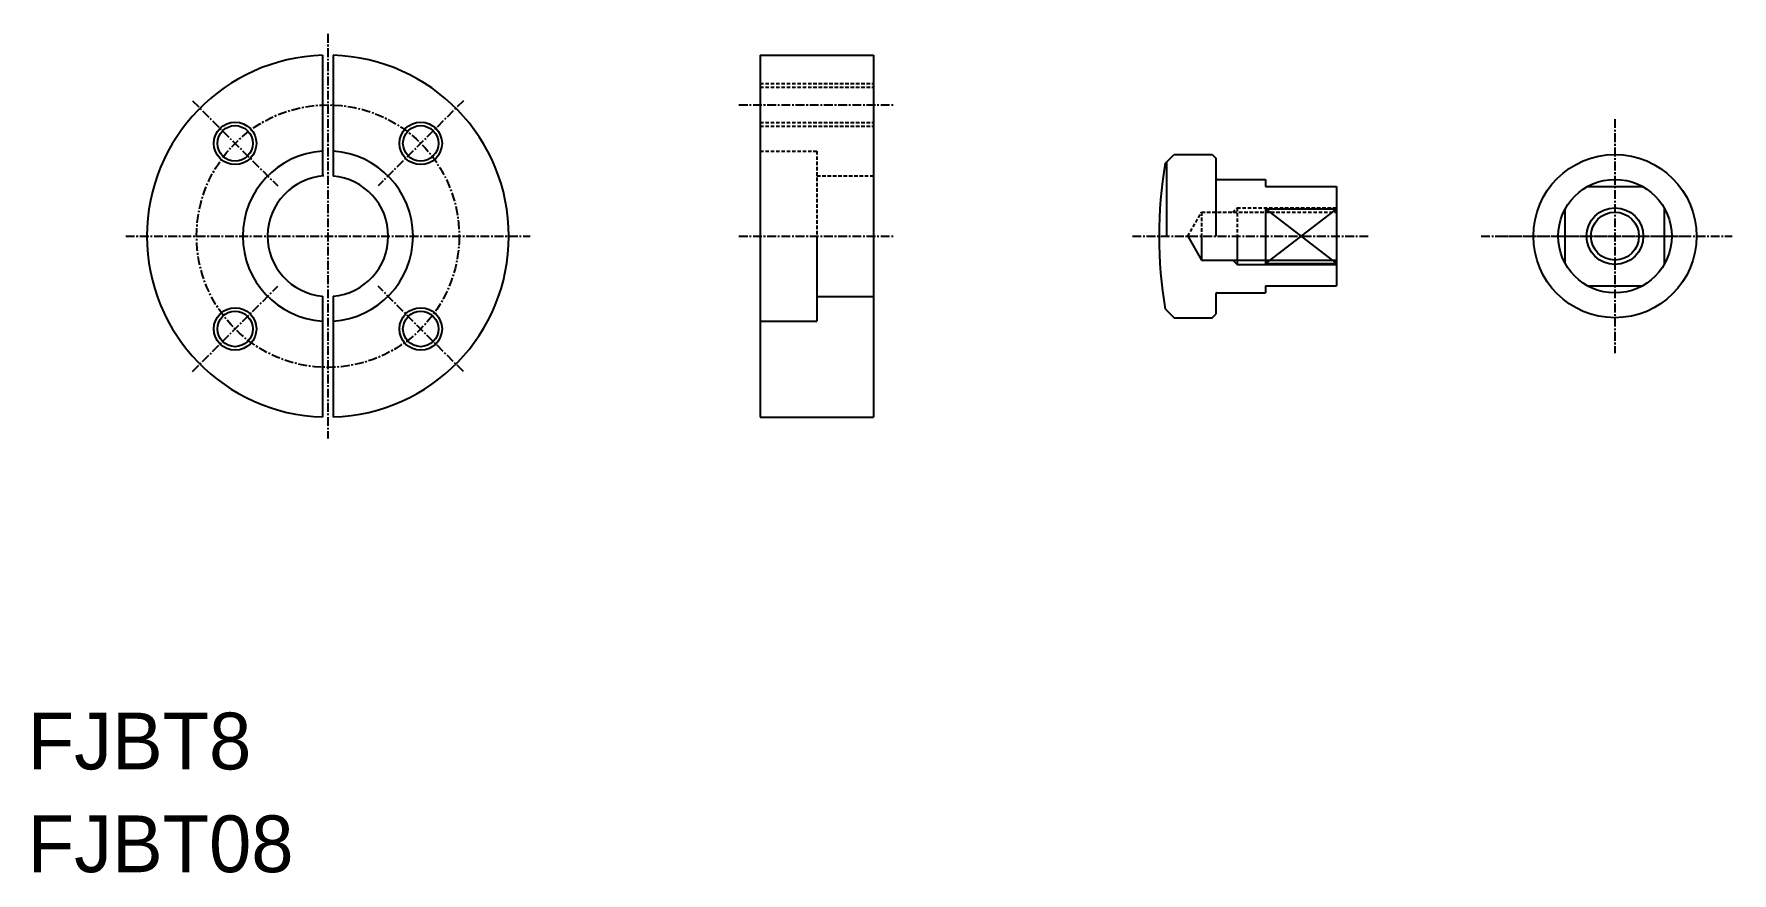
# Model space of a CAD drawing. Extents: x 369 to 608, y 161 to 279.
import ezdxf

# ---------------------------------------------------------------- set-up
doc = ezdxf.new("R2010")
doc.units = 0
doc.linetypes.add('CENTER', pattern=[2, 1.25, -0.25, 0.25, -0.25])
doc.linetypes.add('DASHED', pattern=[0.75, 0.5, -0.25])
doc.layers.get('0').update_dxf_attribs({"linetype": 'CONTINUOUS'})
doc.layers.add('CENTER', color=1, linetype='CENTER')

msp = doc.modelspace()

# ---------------------------------------------------------------- linework, layer by layer
for p, q in [((409.52, 276.37), (409.52, 259.35)), ((411.02, 276.37), (411.02, 259.35)), ((471.18, 276.38), (471.18, 225.38)), ((471.18, 276.38), (487.18, 276.38)), ((487.18, 276.38), (487.18, 225.38)), ((471.18, 263.63), (471.18, 263.63)), ((528.29, 261.15), (529.51, 262.38)), ((528.51, 250.88), (528.51, 261.38)), ((529.51, 262.38), (534.9, 262.38)), ((534.9, 262.38), (535.4, 261.88)), ((535.4, 261.88), (535.4, 250.88)), ((535.6, 258.88), (542.4, 258.88)), ((542.4, 258.88), (542.4, 257.88)), ((542.4, 257.88), (552.4, 257.88)), ((552.4, 257.88), (552.4, 243.88)), ((471.18, 250.88), (471.18, 250.88)), ((479.18, 250.88), (479.18, 238.88)), ((531.45, 250.88), (533.4, 247.5)), ((533.4, 250.88), (533.4, 247.5)), ((538.4, 250.88), (538.4, 246.88)), ((533.4, 247.5), (552.4, 247.5)), ((409.52, 242.41), (409.52, 225.39)), ((411.02, 242.41), (411.02, 225.39)), ((479.18, 242.38), (487.18, 242.38)), ((535.4, 242.68), (535.4, 239.88)), ((535.6, 242.88), (542.4, 242.88)), ((542.4, 243.88), (552.4, 243.88)), ((542.4, 243.88), (542.4, 242.88)), ((528.29, 240.61), (529.51, 239.38)), ((529.51, 239.38), (534.9, 239.38)), ((534.9, 239.38), (535.4, 239.88)), ((471.18, 238.88), (479.18, 238.88)), ((471.18, 225.38), (487.18, 225.38))]:
    msp.add_line(p, q)
at = {"color": 3, "linetype": 'DASHED'}
for p, q in [((471.18, 272.38), (487.18, 272.38)), ((471.18, 271.88), (487.18, 271.88)), ((471.18, 266.88), (487.18, 266.88)), ((471.18, 266.38), (487.18, 266.38)), ((471.18, 262.88), (479.18, 262.88)), ((479.18, 262.88), (479.18, 250.88)), ((479.18, 259.38), (487.18, 259.38)), ((531.45, 250.88), (533.4, 254.25)), ((533.4, 254.25), (552.4, 254.25)), ((533.4, 254.25), (533.4, 250.88)), ((537.78, 254.25), (538.4, 254.88)), ((538.4, 254.88), (538.4, 250.88)), ((538.4, 254.88), (552.4, 254.88))]:
    msp.add_line(p, q, dxfattribs=at)
at = {"color": 7, "linetype": 'CONTINUOUS'}
for p, q in [((587.78, 257.88), (595.52, 257.88)), ((542.4, 254.75), (542.4, 247.01)), ((542.4, 254.75), (552.4, 254.75)), ((542.4, 254.75), (552.4, 247.01)), ((552.4, 254.75), (542.4, 247.01)), ((584.65, 247.01), (584.65, 254.75)), ((598.65, 247.01), (598.65, 254.75)), ((538.4, 250.88), (538.4, 246.88)), ((542.4, 247.01), (552.4, 247.01)), ((587.78, 243.88), (595.52, 243.88))]:
    msp.add_line(p, q, dxfattribs=at)
at = {"color": 3}
for p, q in [((537.78, 247.5), (538.4, 246.88)), ((538.4, 246.88), (552.4, 246.88))]:
    msp.add_line(p, q, dxfattribs=at)
at = {"color": 3, "linetype": 'CONTINUOUS'}
for centre, radius in [((397.19, 263.96), 3), ((423.35, 263.96), 3), ((591.65, 250.88), 4), ((397.19, 237.8), 3), ((423.35, 237.8), 3)]:
    msp.add_circle(centre, radius, dxfattribs=at)
at = {"color": 7, "linetype": 'CONTINUOUS'}
for centre, radius in [((397.19, 263.96), 2.5), ((423.35, 263.96), 2.5), ((591.65, 250.88), 11.5), ((591.65, 250.88), 8), ((591.65, 250.88), 3.38), ((397.19, 237.8), 2.5), ((423.35, 237.8), 2.5)]:
    msp.add_circle(centre, radius, dxfattribs=at)
for centre, radius, start, end in [((410.27, 250.88), 25.5, 91.6854, 268.3146), ((410.27, 250.88), 25.5, 271.6854, 88.3146), ((410.27, 250.88), 12, 93.5833, 266.4167), ((410.27, 250.88), 12, 273.5833, 86.4167), ((587.4, 250.88), 60, 170.1407, 189.8593), ((410.27, 250.88), 8.5, 93.8666, 264.9379), ((410.27, 250.88), 8.5, 275.0621, 84.9379), ((535.6, 259.08), 0.2, 180, 270), ((535.6, 242.68), 0.2, 90, 180)]:
    msp.add_arc(centre, radius, start, end)
at = {"layer": 'CENTER', "color": 1, "linetype": 'CENTER'}
for p, q in [((410.27, 279.38), (410.27, 222.38)), ((391.18, 269.97), (403.2, 257.95)), ((429.36, 269.97), (417.34, 257.95)), ((468.18, 269.38), (490.18, 269.38)), ((591.65, 267.38), (591.65, 234.38)), ((381.77, 250.88), (438.77, 250.88)), ((468.18, 250.88), (490.18, 250.88)), ((523.64, 250.88), (557.04, 250.88)), ((572.79, 250.88), (601.79, 250.88)), ((575.15, 250.88), (608.15, 250.88)), ((391.18, 231.79), (403.2, 243.81)), ((429.36, 231.79), (417.34, 243.81))]:
    msp.add_line(p, q, dxfattribs=at)
msp.add_circle((410.27, 250.88), 18.5, dxfattribs=at)

# ---------------------------------------------------------------- texts
for s, p in [('FJBT8', (367.97, 175.72)), ('FJBT08', (367.97, 161.23))]:
    msp.add_text(s, height=8).set_placement(p)

doc.saveas('drawing.dxf')
